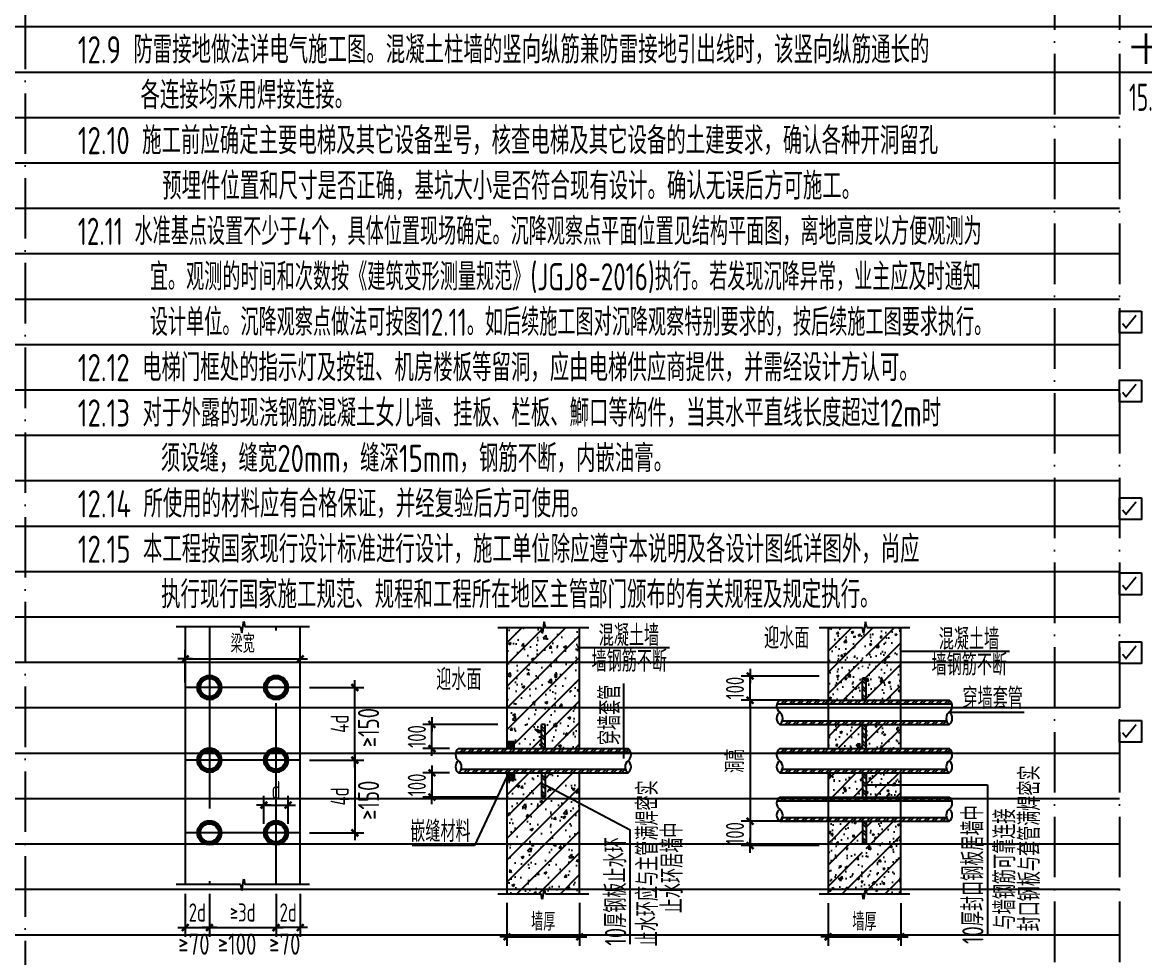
# Model space of a CAD drawing. Extents: x -668857 to 185752, y -270966 to 286822.
# Drawn here: x -494502 to -475971, y 180904 to 196352 of the extents above; entities that cross this region are included whole.
import ezdxf

# ---------------------------------------------------------------- set-up
doc = ezdxf.new("R2010")
doc.units = 0
doc.header["$LTSCALE"] = 1000
for name, pattern in [('D1', [14, 10, -2, 0, -2]), ('D3轴线点划线', [18.5, 12, -3, 0.5, -3]), ('H3普通虚线', [4.2, 3, -1.2])]:
    doc.linetypes.add(name, pattern=pattern)
doc.layers.get('0').update_dxf_attribs({"linetype": 'CONTINUOUS'})
doc.layers.get('DEFPOINTS').update_dxf_attribs({"linetype": 'CONTINUOUS'})
for name, color, linetype in [('CAPTION', 2, 'CONTINUOUS'), ('S-DETL-AXIS', 8, 'D3轴线点划线'), ('S-DETL-DIM', 151, 'CONTINUOUS'), ('S-DETL-HATCH', 253, 'CONTINUOUS'), ('S-DETL-LINE1', 2, 'CONTINUOUS'), ('S-DETL-TEXT', 7, 'CONTINUOUS'), ('SM', 7, 'CONTINUOUS'), ('STEEL', 7, 'CONTINUOUS')]:
    doc.layers.add(name, color=color, linetype=linetype)
doc.layers.add('S-1-TEXT', color=7, linetype='CONTINUOUS', lineweight=18)
doc.styles.add('TS', font='tssdeng.shx', dxfattribs={"width": 0.7, "bigfont": 'tssdchn.shx'})
doc.styles.add('TSSD_REIN', font='tssdeng.shx', dxfattribs={"width": 0.7, "height": 300, "bigfont": 'tssdchn.shx'})
doc.styles.add('黑体', font='simhei.ttf')
doc.dimstyles.new('DIM25', dxfattribs={"dimtxt": 300, "dimasz": 0.8, "dimexe": 150, "dimexo": 150, "dimgap": 100, "dimtad": 1, "dimdec": 0, "dimlfac": 0.25, "dimrnd": 1, "dimzin": 0, "dimdsep": 46, "dimtxsty": 'TS', "dimblk": '_DIMX', "dimcen": 0, "dimclrd": 256, "dimclre": 256, "dimclrt": 43, "dimadec": 1, "dimazin": 0, "dimtfac": 1, "dimtdec": 0, "dimtix": 1, "dimtmove": 2, "dimatfit": 3, "dimldrblk": 'ARCHTICK', "dimfxl": 1, "dimtolj": 1, "dimtzin": 1, "dimarcsym": 0})
pattern_1 = [(45, (-2095122.18, 169860.23), (-67.351921, 67.351921), []), (45, (-2095077.28, 169860.23), (-67.351921, 67.351921), [])]
pattern_2 = [(50, (-715682.9, 555348.34), (358.6301, -31.37607), [37.5, -412.5]), (355, (-715682.9, 555348.34), (-69.37567, 376.09607), [30, -330]), (100.4514, (-715653.02, 555345.73), (289.2547, 344.71977), [31.8701, -350.57106]), (46.1842, (-715682.9, 555448.34), (533.62052, -82.7595), [56.25, -618.75]), (96.6356, (-715638.44, 555441.45), (467.33135, 487.05894), [47.80514, -525.8565]), (351.1842, (-715682.9, 555448.34), (467.331, 487.0593), [45, -495]), (21, (-715632.9, 555423.34), (298.45353, -201.30945), [37.5, -412.5]), (326, (-715632.9, 555423.34), (121.65767, 362.57502), [30, -330]), (71.4514, (-715608.03, 555406.57), (420.11131, 161.26525), [31.8701, -350.57106]), (37.5, (-715682.9, 555348.34), (6.079928, 166.446927), [0, -326, 0, -335, 0, -331.25]), (7.5, (-715682.9, 555348.34), (131.53477, 197.205856), [0, -191, 0, -318.5, 0, -126.25]), (327.5, (-715794.4, 555348.34), (266.91122, -11.277436), [0, -125, 0, -390, 0, -517.5]), (317.5, (-715844.4, 555348.34), (291.59308, 50.05249), [0, -162.5, 0, -259, 0, -367.5]), (45, (-715682.9, 555348.34), (-176.7767, 176.7767), [])]
pattern_3 = [(45, (-2089818.52, 169859.67), (-67.351921, 67.351921), []), (45, (-2089773.62, 169859.67), (-67.351921, 67.351921), [])]
pattern_4 = [(45, (-2089818.52, 170659.67), (-67.351921, 67.351921), []), (45, (-2089773.62, 170659.67), (-67.351921, 67.351921), [])]
pattern_5 = [(45, (-2089818.52, 169059.67), (-67.351921, 67.351921), []), (45, (-2089773.62, 169059.67), (-67.351921, 67.351921), [])]

# ---------------------------------------------------------------- blocks, each defined once
blk = doc.blocks.new('_DIMX')
blk.add_line((-150, 0), (150, 0))
at = {"const_width": 50}
blk.add_lwpolyline([(-70, -70), (70, 70)], dxfattribs=at)
blk = doc.blocks.new('*D3822')
at = {"layer": 'DEFPOINTS', "color": 0, "transparency": 16777216}
for p in [(-489914, 184165), (-489914, 182965), (-489013, 182965)]:
    blk.add_point(p, dxfattribs=at)
at = {"layer": 'S-DETL-DIM', "lineweight": -2, "transparency": 16777216}
for p, q in [((-489764, 184165), (-488863, 184165)), ((-489013, 184164), (-489013, 182966)), ((-489764, 182965), (-488863, 182965))]:
    blk.add_line(p, q, dxfattribs=at)
at = {"layer": 'S-DETL-DIM', "lineweight": -2, "transparency": 16777216, "xscale": 0.8, "yscale": 0.8, "zscale": 0.8}
for p, rotation in [((-489013, 184165), 90), ((-489013, 182965), 270)]:
    blk.add_blockref('_DIMX', p, dxfattribs=dict(at, rotation=rotation))
at = {"layer": 'S-DETL-DIM', "color": 43, "transparency": 16777216, "insert": (-489263, 183565), "char_height": 300, "attachment_point": 5, "rotation": 90, "style": 'TS'}
blk.add_mtext('\\A1;4d', dxfattribs=at)
blk = doc.blocks.new('_ArchTick')
at = {"color": 0, "linetype": 'ByBlock', "const_width": 0.15}
blk.add_lwpolyline([(-0.5, -0.5), (0.5, 0.5)], dxfattribs=at)
blk = doc.blocks.new('*D3823')
at = {"layer": 'DEFPOINTS', "color": 0, "transparency": 16777216}
for p in [(-489914, 185365), (-489013, 185365), (-489914, 184165)]:
    blk.add_point(p, dxfattribs=at)
at = {"layer": 'S-DETL-DIM', "lineweight": -2, "transparency": 16777216}
for p, q in [((-489764, 185365), (-488863, 185365)), ((-489013, 184166), (-489013, 185364)), ((-489764, 184165), (-488863, 184165))]:
    blk.add_line(p, q, dxfattribs=at)
at = {"layer": 'S-DETL-DIM', "lineweight": -2, "transparency": 16777216, "xscale": 0.8, "yscale": 0.8, "zscale": 0.8}
for p, rotation in [((-489013, 185365), 90), ((-489013, 184165), 270)]:
    blk.add_blockref('_DIMX', p, dxfattribs=dict(at, rotation=rotation))
at = {"layer": 'S-DETL-DIM', "color": 43, "transparency": 16777216, "insert": (-489263, 184765), "char_height": 300, "attachment_point": 5, "rotation": 90, "style": 'TS'}
blk.add_mtext('\\A1;4d', dxfattribs=at)
blk = doc.blocks.new('*D3824')
at = {"layer": 'DEFPOINTS', "color": 0, "transparency": 16777216}
for p in [(-491814, 182109), (-491414, 182109), (-491414, 181399)]:
    blk.add_point(p, dxfattribs=at)
at = {"layer": 'S-DETL-DIM', "lineweight": -2, "transparency": 16777216}
for p, q in [((-491814, 181959), (-491814, 181249)), ((-491414, 181959), (-491414, 181249)), ((-491814, 181399), (-491815, 181399)), ((-491814, 181399), (-491414, 181399)), ((-491413, 181399), (-491412, 181399))]:
    blk.add_line(p, q, dxfattribs=at)
at = {"layer": 'S-DETL-DIM', "lineweight": -2, "transparency": 16777216, "xscale": 0.8, "yscale": 0.8, "zscale": 0.8}
blk.add_blockref('_DIMX', (-491814, 181399), dxfattribs=at)
at = {"layer": 'S-DETL-DIM', "lineweight": -2, "transparency": 16777216, "xscale": 0.8, "yscale": 0.8, "zscale": 0.8, "rotation": 180}
blk.add_blockref('_DIMX', (-491414, 181399), dxfattribs=at)
at = {"layer": 'S-DETL-DIM', "color": 43, "transparency": 16777216, "insert": (-491614, 181649), "char_height": 300, "attachment_point": 5, "style": 'TS'}
blk.add_mtext('\\A1;2d', dxfattribs=at)
blk = doc.blocks.new('*D3825')
at = {"layer": 'DEFPOINTS', "color": 0, "transparency": 16777216}
for p in [(-491414, 182109), (-490314, 182109), (-490314, 181399)]:
    blk.add_point(p, dxfattribs=at)
at = {"layer": 'S-DETL-DIM', "lineweight": -2, "transparency": 16777216}
for p, q in [((-491414, 181959), (-491414, 181249)), ((-490314, 181959), (-490314, 181249)), ((-491413, 181399), (-490314, 181399))]:
    blk.add_line(p, q, dxfattribs=at)
at = {"layer": 'S-DETL-DIM', "lineweight": -2, "transparency": 16777216, "xscale": 0.8, "yscale": 0.8, "zscale": 0.8, "rotation": 180}
blk.add_blockref('_DIMX', (-491414, 181399), dxfattribs=at)
at = {"layer": 'S-DETL-DIM', "lineweight": -2, "transparency": 16777216, "xscale": 0.8, "yscale": 0.8, "zscale": 0.8}
blk.add_blockref('_DIMX', (-490314, 181399), dxfattribs=at)
at = {"layer": 'S-DETL-DIM', "color": 43, "transparency": 16777216, "insert": (-490864, 181649), "char_height": 300, "attachment_point": 5, "style": 'TS'}
blk.add_mtext('\\A1;≥3d', dxfattribs=at)
blk = doc.blocks.new('*D3826')
at = {"layer": 'DEFPOINTS', "color": 0, "transparency": 16777216}
for p in [(-490314, 182109), (-489914, 182109), (-490314, 181399)]:
    blk.add_point(p, dxfattribs=at)
at = {"layer": 'S-DETL-DIM', "lineweight": -2, "transparency": 16777216}
for p, q in [((-490314, 181959), (-490314, 181249)), ((-489914, 181959), (-489914, 181249)), ((-490314, 181399), (-490315, 181399)), ((-489914, 181399), (-490314, 181399)), ((-489913, 181399), (-489912, 181399))]:
    blk.add_line(p, q, dxfattribs=at)
at = {"layer": 'S-DETL-DIM', "lineweight": -2, "transparency": 16777216, "xscale": 0.8, "yscale": 0.8, "zscale": 0.8}
blk.add_blockref('_DIMX', (-490314, 181399), dxfattribs=at)
at = {"layer": 'S-DETL-DIM', "lineweight": -2, "transparency": 16777216, "xscale": 0.8, "yscale": 0.8, "zscale": 0.8, "rotation": 180}
blk.add_blockref('_DIMX', (-489914, 181399), dxfattribs=at)
at = {"layer": 'S-DETL-DIM', "color": 43, "transparency": 16777216, "insert": (-490114, 181649), "char_height": 300, "attachment_point": 5, "style": 'TS'}
blk.add_mtext('\\A1;2d', dxfattribs=at)
blk = doc.blocks.new('*D3827')
at = {"layer": 'DEFPOINTS', "color": 0, "transparency": 16777216}
for p in [(-489914, 185837), (-491814, 185296), (-489914, 185296)]:
    blk.add_point(p, dxfattribs=at)
at = {"layer": 'S-DETL-DIM', "lineweight": -2, "transparency": 16777216}
for p, q in [((-491814, 185446), (-491814, 185987)), ((-489914, 185446), (-489914, 185987)), ((-491813, 185837), (-489914, 185837))]:
    blk.add_line(p, q, dxfattribs=at)
at = {"layer": 'S-DETL-DIM', "lineweight": -2, "transparency": 16777216, "xscale": 0.8, "yscale": 0.8, "zscale": 0.8, "rotation": 180}
blk.add_blockref('_DIMX', (-491814, 185837), dxfattribs=at)
at = {"layer": 'S-DETL-DIM', "lineweight": -2, "transparency": 16777216, "xscale": 0.8, "yscale": 0.8, "zscale": 0.8}
blk.add_blockref('_DIMX', (-489914, 185837), dxfattribs=at)
at = {"layer": 'S-DETL-DIM', "color": 43, "transparency": 16777216, "insert": (-490864, 186087), "char_height": 300, "attachment_point": 5, "style": 'TS'}
blk.add_mtext('\\A1;梁宽', dxfattribs=at)
blk = doc.blocks.new('*D3828')
at = {"layer": 'DEFPOINTS', "color": 0, "transparency": 16777216}
for p in [(-490114, 183423), (-490514, 182965), (-490114, 182965)]:
    blk.add_point(p, dxfattribs=at)
at = {"layer": 'S-DETL-DIM', "lineweight": -2, "transparency": 16777216}
for p, q in [((-490514, 183115), (-490514, 183573)), ((-490114, 183115), (-490114, 183573)), ((-490513, 183423), (-490114, 183423))]:
    blk.add_line(p, q, dxfattribs=at)
at = {"layer": 'S-DETL-DIM', "lineweight": -2, "transparency": 16777216, "xscale": 0.8, "yscale": 0.8, "zscale": 0.8, "rotation": 180}
blk.add_blockref('_DIMX', (-490514, 183423), dxfattribs=at)
at = {"layer": 'S-DETL-DIM', "lineweight": -2, "transparency": 16777216, "xscale": 0.8, "yscale": 0.8, "zscale": 0.8}
blk.add_blockref('_DIMX', (-490114, 183423), dxfattribs=at)
at = {"layer": 'S-DETL-DIM', "color": 43, "transparency": 16777216, "insert": (-490314, 183673), "char_height": 300, "attachment_point": 5, "style": 'TS'}
blk.add_mtext('\\A1;d', dxfattribs=at)
blk = doc.blocks.new('*D3829')
at = {"layer": 'DEFPOINTS', "color": 0, "transparency": 16777216}
for p in [(-486501, 181956), (-485301, 181956), (-485301, 181247)]:
    blk.add_point(p, dxfattribs=at)
at = {"layer": 'S-DETL-DIM', "lineweight": -2, "transparency": 16777216}
for p, q in [((-486501, 181806), (-486501, 181097)), ((-485301, 181806), (-485301, 181097)), ((-486500, 181247), (-485301, 181247))]:
    blk.add_line(p, q, dxfattribs=at)
at = {"layer": 'S-DETL-DIM', "lineweight": -2, "transparency": 16777216, "xscale": 0.8, "yscale": 0.8, "zscale": 0.8, "rotation": 180}
blk.add_blockref('_DIMX', (-486501, 181247), dxfattribs=at)
at = {"layer": 'S-DETL-DIM', "lineweight": -2, "transparency": 16777216, "xscale": 0.8, "yscale": 0.8, "zscale": 0.8}
blk.add_blockref('_DIMX', (-485301, 181247), dxfattribs=at)
at = {"layer": 'S-DETL-DIM', "color": 43, "transparency": 16777216, "insert": (-485901, 181497), "char_height": 300, "attachment_point": 5, "style": 'TS'}
blk.add_mtext('\\A1;墙厚', dxfattribs=at)
blk = doc.blocks.new('*D3830')
at = {"layer": 'DEFPOINTS', "color": 0, "transparency": 16777216}
for p in [(-487301, 183956), (-487739, 183556), (-486501, 183556)]:
    blk.add_point(p, dxfattribs=at)
at = {"layer": 'S-DETL-DIM', "lineweight": -2, "transparency": 16777216}
for p, q in [((-487451, 183956), (-487889, 183956)), ((-487739, 183957), (-487739, 183958)), ((-487739, 183956), (-487739, 183556)), ((-486651, 183556), (-487889, 183556)), ((-487739, 183555), (-487739, 183554))]:
    blk.add_line(p, q, dxfattribs=at)
at = {"layer": 'S-DETL-DIM', "lineweight": -2, "transparency": 16777216, "xscale": 0.8, "yscale": 0.8, "zscale": 0.8}
for p, rotation in [((-487739, 183956), 270), ((-487739, 183556), 90)]:
    blk.add_blockref('_DIMX', p, dxfattribs=dict(at, rotation=rotation))
at = {"layer": 'S-DETL-DIM', "color": 43, "transparency": 16777216, "insert": (-487989, 183756), "char_height": 300, "attachment_point": 5, "rotation": 90, "style": 'TS'}
blk.add_mtext('\\A1;100', dxfattribs=at)
blk = doc.blocks.new('*D3831')
at = {"layer": 'DEFPOINTS', "color": 0, "transparency": 16777216}
for p in [(-487739, 184756), (-486501, 184756), (-487301, 184356)]:
    blk.add_point(p, dxfattribs=at)
at = {"layer": 'S-DETL-DIM', "lineweight": -2, "transparency": 16777216}
for p, q in [((-486651, 184756), (-487889, 184756)), ((-487739, 184757), (-487739, 184758)), ((-487739, 184356), (-487739, 184756)), ((-487451, 184356), (-487889, 184356)), ((-487739, 184355), (-487739, 184354))]:
    blk.add_line(p, q, dxfattribs=at)
at = {"layer": 'S-DETL-DIM', "lineweight": -2, "transparency": 16777216, "xscale": 0.8, "yscale": 0.8, "zscale": 0.8}
for p, rotation in [((-487739, 184756), 270), ((-487739, 184356), 90)]:
    blk.add_blockref('_DIMX', p, dxfattribs=dict(at, rotation=rotation))
at = {"layer": 'S-DETL-DIM', "color": 43, "transparency": 16777216, "insert": (-487989, 184556), "char_height": 300, "attachment_point": 5, "rotation": 90, "style": 'TS'}
blk.add_mtext('\\A1;100', dxfattribs=at)
blk = doc.blocks.new('*D3832')
at = {"layer": 'DEFPOINTS', "color": 0, "transparency": 16777216}
for p in [(-481197, 181955), (-479997, 181955), (-479997, 181246)]:
    blk.add_point(p, dxfattribs=at)
at = {"layer": 'S-DETL-DIM', "lineweight": -2, "transparency": 16777216}
for p, q in [((-481197, 181805), (-481197, 181096)), ((-479997, 181805), (-479997, 181096)), ((-481196, 181246), (-479998, 181246))]:
    blk.add_line(p, q, dxfattribs=at)
at = {"layer": 'S-DETL-DIM', "lineweight": -2, "transparency": 16777216, "xscale": 0.8, "yscale": 0.8, "zscale": 0.8, "rotation": 180}
blk.add_blockref('_DIMX', (-481197, 181246), dxfattribs=at)
at = {"layer": 'S-DETL-DIM', "lineweight": -2, "transparency": 16777216, "xscale": 0.8, "yscale": 0.8, "zscale": 0.8}
blk.add_blockref('_DIMX', (-479997, 181246), dxfattribs=at)
at = {"layer": 'S-DETL-DIM', "color": 43, "transparency": 16777216, "insert": (-480597, 181496), "char_height": 300, "attachment_point": 5, "style": 'TS'}
blk.add_mtext('\\A1;墙厚', dxfattribs=at)
blk = doc.blocks.new('*D3833')
at = {"layer": 'DEFPOINTS', "color": 0, "transparency": 16777216}
for p in [(-481197, 185155), (-482485, 183155), (-481197, 183155)]:
    blk.add_point(p, dxfattribs=at)
at = {"layer": 'S-DETL-DIM', "lineweight": -2, "transparency": 16777216}
for p, q in [((-481347, 185155), (-482635, 185155)), ((-482485, 185155), (-482485, 183156)), ((-481347, 183155), (-482635, 183155))]:
    blk.add_line(p, q, dxfattribs=at)
at = {"layer": 'S-DETL-DIM', "lineweight": -2, "transparency": 16777216, "xscale": 0.8, "yscale": 0.8, "zscale": 0.8}
for p, rotation in [((-482485, 185155), 90), ((-482485, 183155), 270)]:
    blk.add_blockref('_DIMX', p, dxfattribs=dict(at, rotation=rotation))
at = {"layer": 'S-DETL-DIM', "color": 43, "transparency": 16777216, "insert": (-482735, 184155), "char_height": 300, "attachment_point": 5, "rotation": 90, "style": 'TS'}
blk.add_mtext('\\A1;洞高', dxfattribs=at)
blk = doc.blocks.new('*D3834')
at = {"layer": 'DEFPOINTS', "color": 0, "transparency": 16777216}
for p in [(-481197, 183155), (-482485, 182755), (-481197, 182755)]:
    blk.add_point(p, dxfattribs=at)
at = {"layer": 'S-DETL-DIM', "lineweight": -2, "transparency": 16777216}
for p, q in [((-481347, 183155), (-482635, 183155)), ((-482485, 183156), (-482485, 183157)), ((-482485, 183155), (-482485, 182755)), ((-481347, 182755), (-482635, 182755)), ((-482485, 182754), (-482485, 182753))]:
    blk.add_line(p, q, dxfattribs=at)
at = {"layer": 'S-DETL-DIM', "lineweight": -2, "transparency": 16777216, "xscale": 0.8, "yscale": 0.8, "zscale": 0.8}
for p, rotation in [((-482485, 183155), 270), ((-482485, 182755), 90)]:
    blk.add_blockref('_DIMX', p, dxfattribs=dict(at, rotation=rotation))
at = {"layer": 'S-DETL-DIM', "color": 43, "transparency": 16777216, "insert": (-482735, 182955), "char_height": 300, "attachment_point": 5, "rotation": 90, "style": 'TS'}
blk.add_mtext('\\A1;100', dxfattribs=at)
blk = doc.blocks.new('*D3835')
at = {"layer": 'DEFPOINTS', "color": 0, "transparency": 16777216}
for p in [(-482485, 185555), (-481197, 185555), (-481197, 185155)]:
    blk.add_point(p, dxfattribs=at)
at = {"layer": 'S-DETL-DIM', "lineweight": -2, "transparency": 16777216}
for p, q in [((-481347, 185555), (-482635, 185555)), ((-482485, 185556), (-482485, 185557)), ((-482485, 185155), (-482485, 185555)), ((-481347, 185155), (-482635, 185155)), ((-482485, 185155), (-482485, 185154))]:
    blk.add_line(p, q, dxfattribs=at)
at = {"layer": 'S-DETL-DIM', "lineweight": -2, "transparency": 16777216, "xscale": 0.8, "yscale": 0.8, "zscale": 0.8}
for p, rotation in [((-482485, 185555), 270), ((-482485, 185155), 90)]:
    blk.add_blockref('_DIMX', p, dxfattribs=dict(at, rotation=rotation))
at = {"layer": 'S-DETL-DIM', "color": 43, "transparency": 16777216, "insert": (-482735, 185355), "char_height": 300, "attachment_point": 5, "rotation": 90, "style": 'TS'}
blk.add_mtext('\\A1;100', dxfattribs=at)

msp = doc.modelspace()

# ---------------------------------------------------------------- hatches: boundary and pattern name
at = {"layer": 'S-DETL-HATCH'}
h = msp.add_hatch(dxfattribs=at)
h.set_pattern_fill('ANSI31', color=256, scale=80, style=0)
h.set_pattern_definition([(45, (-2095122.18, 169860.23), (-179.605122, 179.605122), [])])
h.paths.add_polyline_path([(-486500.61, 184475.91), (-486380.61, 184475.91), (-486380.61, 184355.91), (-485930.61, 184355.91), (-485930.61, 184755.91), (-485870.61, 184755.91), (-485870.61, 184355.91), (-485300.61, 184355.91), (-485300.61, 186355.91), (-485863.2, 186355.91), (-485883.69, 186450.22), (-485917.53, 186261.59), (-485935.2, 186355.91), (-486500.61, 186355.91)])
h.paths.add_polyline_path([(-485300.61, 183364.28), (-485300.61, 183955.91), (-485870.61, 183955.91), (-485870.61, 183755.91)], flags=16)
h.paths.add_polyline_path([(-485930.61, 183555.91), (-485930.61, 183955.91), (-486380.61, 183955.91), (-486380.61, 183835.91), (-486500.61, 183835.91), (-486500.61, 181955.91), (-485935.2, 181955.91), (-485917.53, 181861.59), (-485883.69, 182050.22), (-485863.2, 181955.91), (-485300.61, 181955.91), (-485300.61, 183364.28), (-485870.61, 183755.91), (-485870.61, 183555.91)])
h = msp.add_hatch(dxfattribs=at)
h.set_pattern_fill('AR-CONC', color=256, scale=2.5, style=0)
h.set_pattern_definition([(50, (-2095122.18, 169860.23), (455.46167, -39.84771), [47.625, -523.875]), (355, (-2095122.2, 169860.23), (-88.10706, 477.64161), [38.1, -419.1]), (100.451, (-2095084.23, 169856.9), (367.35625, 437.79172), [40.475, -445.225]), (46.1842, (-2095122.2, 169987.23), (677.6976, -105.10582), [71.4375, -785.8125]), (96.6356, (-2095065.7, 169978.5), (593.51059, 618.5639), [60.7125, -667.8375]), (351.184, (-2095122.2, 169987.2), (593.5115, 618.5628), [57.15, -628.65]), (21, (-2095058.68, 169955.5), (379.0372, -255.6638), [47.625, -523.875]), (326, (-2095058.7, 169955.5), (154.50507, 460.46992), [38.1, -419.1]), (71.4514, (-2095027.1, 169934.2), (533.54123, 204.80714), [40.475, -445.225]), (37.5, (-2095122.18, 169860.23), (7.721508, 211.387597), [0, -414.02, 0, -425.45, 0, -420.6875]), (7.5, (-2095122.18, 169860.23), (167.049156, 250.451437), [0, -242.57, 0, -404.495, 0, -160.3375]), (327.5, (-2095263.79, 169860.23), (338.976488, -14.32186), [0, -158.75, 0, -495.3, 0, -657.225]), (317.5, (-2095327.3, 169860.23), (370.322953, 63.56623), [0, -206.375, 0, -328.93, 0, -466.725])])
h.paths.add_polyline_path([(-485300.61, 186355.91), (-485863.2, 186355.91), (-485883.69, 186450.22), (-485917.53, 186261.59), (-485935.2, 186355.91), (-486500.61, 186355.91), (-486500.61, 184475.91), (-486380.61, 184475.91), (-486380.61, 184355.91), (-485930.61, 184355.91), (-485930.61, 184755.91), (-485870.61, 184755.91), (-485870.61, 184355.91), (-485300.61, 184355.91)])
h.paths.add_polyline_path([(-485870.61, 183955.91), (-485870.61, 183755.91), (-485300.61, 183364.28), (-485300.61, 183955.91)], flags=17)
h.paths.add_polyline_path([(-485930.61, 183555.91), (-485930.61, 183955.91), (-486380.61, 183955.91), (-486380.61, 183835.91), (-486500.61, 183835.91), (-486500.61, 181955.91), (-485935.2, 181955.91), (-485917.53, 181861.59), (-485883.69, 182050.22), (-485863.2, 181955.91), (-485300.61, 181955.91), (-485300.61, 183364.28), (-485870.61, 183755.91), (-485870.61, 183555.91)])
h = msp.add_hatch(dxfattribs=at)
h.set_pattern_fill('ARMORED', color=256, scale=50, style=0)
h.set_pattern_definition(pattern_2)
h.paths.add_polyline_path([(-479996.95, 186355.34), (-480559.55, 186355.34), (-480580.04, 186449.66), (-480613.87, 186261.03), (-480631.54, 186355.34), (-481196.95, 186355.34), (-481196.95, 185155.34), (-480626.95, 185155.34), (-480626.95, 185955.34), (-480566.95, 185955.34), (-480566.95, 185155.34), (-479996.95, 185155.34)])
h = msp.add_hatch(dxfattribs=at)
h.set_pattern_fill('ARMORED', color=256, scale=50, style=0)
h.set_pattern_definition(pattern_2)
h.paths.add_polyline_path([(-480626.95, 184755.34), (-481196.95, 184755.34), (-481196.95, 184355.34), (-480626.95, 184355.34)])
h = msp.add_hatch(dxfattribs=at)
h.set_pattern_fill('ARMORED', color=256, scale=50, style=0)
h.set_pattern_definition(pattern_2)
h.paths.add_polyline_path([(-479996.95, 184755.34), (-480566.95, 184755.34), (-480566.95, 184355.34), (-479996.95, 184355.34)])
h = msp.add_hatch(dxfattribs=at)
h.set_pattern_fill('ARMORED', color=256, scale=50, style=0)
h.set_pattern_definition(pattern_2)
h.paths.add_polyline_path([(-480626.95, 183955.34), (-481196.95, 183955.34), (-481196.95, 183555.34), (-480626.95, 183555.34)])
h = msp.add_hatch(dxfattribs=at)
h.set_pattern_fill('ARMORED', color=256, scale=50, style=0)
h.set_pattern_definition(pattern_2)
h.paths.add_polyline_path([(-479996.95, 183955.34), (-480566.95, 183955.34), (-480566.95, 183755.34), (-479996.95, 183755.34)])
h = msp.add_hatch(dxfattribs=at)
h.set_pattern_fill('ARMORED', color=256, scale=50, style=0)
h.set_pattern_definition(pattern_2)
h.paths.add_polyline_path([(-479996.95, 183755.34), (-480566.95, 183755.34), (-480566.95, 183555.34), (-479996.95, 183555.34)])
h = msp.add_hatch(dxfattribs=at)
h.set_pattern_fill('ARMORED', color=256, scale=50, style=0)
h.set_pattern_definition(pattern_2)
h.paths.add_polyline_path([(-480626.95, 183155.34), (-481196.95, 183155.34), (-481196.95, 181955.34), (-480631.54, 181955.34), (-480613.87, 181861.03), (-480580.04, 182049.66), (-480559.55, 181955.34), (-479996.95, 181955.34), (-479996.95, 183155.34), (-480566.95, 183155.34), (-480566.95, 182355.34), (-480626.95, 182355.34)])
at = {"layer": 'S-DETL-LINE1'}
h = msp.add_hatch(dxfattribs=at)
h.set_pattern_fill('DOTS', color=256, scale=10, style=0)
h.set_pattern_definition([(0, (-2095608.887, 168426.608), (7.9375, 15.875), [0, -15.875])])
h.paths.add_polyline_path([(-491613.58, 185365.14, 1), (-491213.58, 185365.14, 1)])
h.paths.add_polyline_path([(-491263.58, 185365.14, 1), (-491563.58, 185365.14, 1)], flags=16)
h = msp.add_hatch(dxfattribs=at)
h.set_pattern_fill('DOTS', color=256, scale=10, style=0)
h.set_pattern_definition([(0, (-2094508.887, 168426.608), (7.9375, 15.875), [0, -15.875])])
h.paths.add_polyline_path([(-490113.58, 185365.14, 1), (-490513.58, 185365.14, 1)])
h.paths.add_polyline_path([(-490163.58, 185365.14, 1), (-490463.58, 185365.14, 1)], flags=16)
h = msp.add_hatch(dxfattribs=at)
h.set_pattern_fill('ANSI32', color=256, scale=10, style=0)
h.set_pattern_definition([(135, (1128624.62, 170624.28), (67.351921, 67.351921), []), (135, (1128579.71, 170624.28), (67.351921, 67.351921), [])])
h.paths.add_polyline_path([(-480626.95, 185519.95), (-480566.95, 185519.95), (-480566.95, 185119.95), (-480626.95, 185119.95)])
h = msp.add_hatch(dxfattribs=at)
h.set_pattern_fill('ANSI32', color=256, scale=10, style=0)
h.set_pattern_definition(pattern_4)
h.paths.add_polyline_path([(-481996.95, 185155.34, 0.15153562), (-482040.38, 185095.34), (-479153.53, 185095.34, 0.15153562), (-479196.95, 185155.34)])
h = msp.add_hatch(dxfattribs=at)
h.set_pattern_fill('ANSI32', color=256, scale=10, style=0)
h.set_pattern_definition([(315, (-2095122.18, 199251.58), (-67.351921, -67.351921), []), (315, (-2095077.28, 199251.58), (-67.351921, -67.351921), [])])
h.paths.add_polyline_path([(-485870.61, 184355.91), (-485930.61, 184355.91), (-485930.61, 184755.91), (-485870.61, 184755.91)])
h = msp.add_hatch(dxfattribs=at)
h.set_pattern_fill('ANSI32', color=256, scale=10, style=0)
h.set_pattern_definition(pattern_4)
h.paths.add_polyline_path([(-479196.95, 184755.34, -0.15153562), (-479240.38, 184815.34), (-481953.53, 184815.34, -0.15153562), (-481996.95, 184755.34)])
h = msp.add_hatch(dxfattribs=at)
h.set_pattern_fill('ANSI32', color=256, scale=10, style=0)
h.set_pattern_definition([(135, (1128624.62, 169859.67), (67.351921, 67.351921), []), (135, (1128579.71, 169859.67), (67.351921, 67.351921), [])])
h.paths.add_polyline_path([(-480626.95, 184755.34), (-480566.95, 184755.34), (-480566.95, 184355.34), (-480626.95, 184355.34)])
for points in [[(-486380.61, 184475.91), (-486500.61, 184475.91), (-486500.61, 184355.91), (-486380.61, 184355.91)], [(-486380.61, 183955.91), (-486500.61, 183955.91), (-486500.61, 183835.91), (-486380.61, 183835.91)]]:
    msp.add_hatch(color=256, dxfattribs=at).paths.add_polyline_path(points)
h = msp.add_hatch(dxfattribs=at)
h.set_pattern_fill('DOTS', color=256, scale=10, style=0)
h.set_pattern_definition([(0, (-2095608.887, 167226.608), (7.9375, 15.875), [0, -15.875])])
h.paths.add_polyline_path([(-491213.58, 184165.14, 1), (-491613.58, 184165.14, 1)])
h.paths.add_polyline_path([(-491263.58, 184165.14, 1), (-491563.58, 184165.14, 1)], flags=16)
h = msp.add_hatch(dxfattribs=at)
h.set_pattern_fill('DOTS', color=256, scale=10, style=0)
h.set_pattern_definition([(0, (-2094508.887, 167226.608), (7.9375, 15.875), [0, -15.875])])
h.paths.add_polyline_path([(-490113.58, 184165.14, 1), (-490513.58, 184165.14, 1)])
h.paths.add_polyline_path([(-490163.58, 184165.14, 1), (-490463.58, 184165.14, 1)], flags=16)
h = msp.add_hatch(dxfattribs=at)
h.set_pattern_fill('ANSI32', color=256, scale=10, style=0)
h.set_pattern_definition(pattern_1)
h.paths.add_polyline_path([(-487300.61, 184355.91, 0.15153562), (-487344.04, 184295.91), (-484457.18, 184295.91, 0.15153562), (-484500.61, 184355.91)])
h = msp.add_hatch(dxfattribs=at)
h.set_pattern_fill('ANSI32', color=256, scale=10, style=0)
h.set_pattern_definition(pattern_3)
h.paths.add_polyline_path([(-481996.95, 184355.34, 0.15153562), (-482040.38, 184295.34), (-479153.53, 184295.34, 0.15153562), (-479196.95, 184355.34)])
h = msp.add_hatch(dxfattribs=at)
h.set_pattern_fill('ANSI32', color=256, scale=10, style=0)
h.set_pattern_definition(pattern_1)
h.paths.add_polyline_path([(-484500.61, 183955.91, -0.15153562), (-484544.04, 184015.91), (-487257.18, 184015.91, -0.15153562), (-487300.61, 183955.91)])
h = msp.add_hatch(dxfattribs=at)
h.set_pattern_fill('ANSI32', color=256, scale=10, style=0)
h.set_pattern_definition(pattern_3)
h.paths.add_polyline_path([(-479196.95, 183955.34, -0.15153562), (-479240.38, 184015.34), (-481953.53, 184015.34, -0.15153562), (-481996.95, 183955.34)])
h = msp.add_hatch(dxfattribs=at)
h.set_pattern_fill('ANSI32', color=256, scale=10, style=0)
h.set_pattern_definition([(315, (-2095122.18, 198451.58), (-67.351921, -67.351921), []), (315, (-2095077.28, 198451.58), (-67.351921, -67.351921), [])])
h.paths.add_polyline_path([(-485870.61, 183555.91), (-485930.61, 183555.91), (-485930.61, 183955.91), (-485870.61, 183955.91)])
h = msp.add_hatch(dxfattribs=at)
h.set_pattern_fill('ANSI32', color=256, scale=10, style=0)
h.set_pattern_definition([(135, (1128624.62, 169059.67), (67.351921, 67.351921), []), (135, (1128579.71, 169059.67), (67.351921, 67.351921), [])])
h.paths.add_polyline_path([(-480626.95, 183955.34), (-480566.95, 183955.34), (-480566.95, 183555.34), (-480626.95, 183555.34)])
h = msp.add_hatch(dxfattribs=at)
h.set_pattern_fill('ANSI32', color=256, scale=10, style=0)
h.set_pattern_definition(pattern_5)
h.paths.add_polyline_path([(-481996.95, 183555.34, 0.15153562), (-482040.38, 183495.34), (-479153.53, 183495.34, 0.15153562), (-479196.95, 183555.34)])
h = msp.add_hatch(dxfattribs=at)
h.set_pattern_fill('DOTS', color=256, scale=10, style=0)
h.set_pattern_definition([(0, (-2095608.887, 166026.608), (7.9375, 15.875), [0, -15.875])])
h.paths.add_polyline_path([(-491213.58, 182965.14, 1), (-491613.58, 182965.14, 1)])
h.paths.add_polyline_path([(-491263.58, 182965.14, 1), (-491563.58, 182965.14, 1)], flags=16)
h = msp.add_hatch(dxfattribs=at)
h.set_pattern_fill('DOTS', color=256, scale=10, style=0)
h.set_pattern_definition([(0, (-2094508.887, 166026.608), (7.9375, 15.875), [0, -15.875])])
h.paths.add_polyline_path([(-490113.58, 182965.14, 1), (-490513.58, 182965.14, 1)])
h.paths.add_polyline_path([(-490163.58, 182965.14, 1), (-490463.58, 182965.14, 1)], flags=16)
h = msp.add_hatch(dxfattribs=at)
h.set_pattern_fill('ANSI32', color=256, scale=10, style=0)
h.set_pattern_definition(pattern_5)
h.paths.add_polyline_path([(-479196.95, 183155.34, -0.15153562), (-479240.38, 183215.34), (-481953.53, 183215.34, -0.15153562), (-481996.95, 183155.34)])
h = msp.add_hatch(dxfattribs=at)
h.set_pattern_fill('ANSI32', color=256, scale=10, style=0)
h.set_pattern_definition([(135, (1128624.62, 168259.67), (67.351921, 67.351921), []), (135, (1128579.71, 168259.67), (67.351921, 67.351921), [])])
h.paths.add_polyline_path([(-480626.95, 183155.34), (-480566.95, 183155.34), (-480566.95, 182755.34), (-480626.95, 182755.34)])

# ---------------------------------------------------------------- linework, layer by layer
at = {"color": 6, "const_width": 30}
for points in [[(-476110.42, 191513.1), (-476277.97, 191308.47), (-476335.49, 191378.72)], [(-476110.42, 190376.3), (-476277.97, 190171.67), (-476335.49, 190241.92)], [(-476110.42, 188432.92), (-476277.97, 188228.28), (-476335.49, 188298.53)], [(-476110.42, 187189.86), (-476277.97, 186985.23), (-476335.49, 187055.48)], [(-476110.42, 186051.06), (-476277.97, 185846.42), (-476335.49, 185916.68)], [(-476110.42, 184753.33), (-476277.97, 184548.7), (-476335.49, 184618.95)]]:
    msp.add_lwpolyline(points, dxfattribs=at)
at = {"layer": 'DEFPOINTS', "color": 252, "linetype": 'D1', "ltscale": 0.1}
for p, q in [((-494456.71, 221782.28), (-494456.71, 167782.28)), ((-477456.71, 221032.28), (-477456.71, 167782.28)), ((-476384.71, 221032.28), (-476384.71, 167782.28))]:
    msp.add_line(p, q, dxfattribs=at)
at = {"layer": 'DEFPOINTS', "color": 252}
for p, q in [((-549944.71, 196282.28), (-454684.71, 196282.28)), ((-549944.71, 195532.28), (-454684.71, 195532.28)), ((-549944.71, 194782.28), (-476384.71, 194782.28)), ((-549944.71, 194032.28), (-476384.71, 194032.28)), ((-549944.71, 193282.28), (-476384.71, 193282.28)), ((-549944.71, 192532.28), (-476384.71, 192532.28)), ((-549944.71, 191782.28), (-476384.71, 191782.28)), ((-549944.71, 191032.28), (-476384.71, 191032.28)), ((-549944.71, 190282.28), (-476384.71, 190282.28)), ((-549944.71, 189532.28), (-476384.71, 189532.28)), ((-549944.71, 188782.28), (-476384.71, 188782.28)), ((-549944.71, 188032.28), (-476384.71, 188032.28)), ((-549944.71, 187282.28), (-476384.71, 187282.28)), ((-549944.71, 186532.28), (-476384.71, 186532.28)), ((-549944.71, 185782.28), (-476384.71, 185782.28)), ((-549944.71, 185032.28), (-476384.71, 185032.28)), ((-549944.71, 184282.28), (-476384.71, 184282.28)), ((-549944.71, 183532.28), (-476384.71, 183532.28)), ((-549944.71, 182782.28), (-476384.71, 182782.28)), ((-549944.71, 182032.28), (-476384.71, 182032.28)), ((-549944.71, 181282.28), (-476384.71, 181282.28))]:
    msp.add_line(p, q, dxfattribs=at)
at = {"layer": 'S-DETL-AXIS', "linetype": 'H3普通虚线'}
for p, q in [((-491413.58, 186365.14), (-491413.58, 182108.51)), ((-490313.58, 182108.51), (-490313.58, 186365.14)), ((-489913.58, 185365.14), (-491813.58, 185365.14)), ((-489913.58, 184165.14), (-491813.58, 184165.14)), ((-489913.58, 182965.14), (-491813.58, 182965.14))]:
    msp.add_line(p, q, dxfattribs=at)
at = {"layer": 'S-DETL-DIM'}
for p, q in [((-490880.5, 186270.83), (-490846.67, 186459.46)), ((-490846.67, 186459.46), (-490828.99, 186365.14)), ((-485883.69, 186450.22), (-485917.53, 186261.59)), ((-485863.2, 186355.91), (-485883.69, 186450.22)), ((-480580.04, 186449.66), (-480613.87, 186261.03)), ((-480559.55, 186355.34), (-480580.04, 186449.66)), ((-490900.99, 186365.14), (-491963.58, 186365.14)), ((-490900.99, 186365.14), (-490880.5, 186270.83)), ((-489763.58, 186365.14), (-490828.99, 186365.14)), ((-486650.61, 186355.91), (-485935.2, 186355.91)), ((-485917.53, 186261.59), (-485935.2, 186355.91)), ((-485863.2, 186355.91), (-485150.61, 186355.91)), ((-481346.95, 186355.34), (-480631.54, 186355.34)), ((-480613.87, 186261.03), (-480631.54, 186355.34)), ((-480559.55, 186355.34), (-479846.95, 186355.34)), ((-490880.5, 182014.2), (-490846.67, 182202.83)), ((-490846.67, 182202.83), (-490828.99, 182108.51)), ((-490900.99, 182108.51), (-491963.58, 182108.51)), ((-490900.99, 182108.51), (-490880.5, 182014.2)), ((-489763.58, 182108.51), (-490828.99, 182108.51)), ((-485883.69, 182050.22), (-485917.53, 181861.59)), ((-485863.2, 181955.91), (-485883.69, 182050.22)), ((-480580.04, 182049.66), (-480613.87, 181861.03)), ((-480559.55, 181955.34), (-480580.04, 182049.66)), ((-486650.61, 181955.91), (-485935.2, 181955.91)), ((-485917.53, 181861.59), (-485935.2, 181955.91)), ((-485863.2, 181955.91), (-485150.61, 181955.91)), ((-481346.95, 181955.34), (-480631.54, 181955.34)), ((-480613.87, 181861.03), (-480631.54, 181955.34)), ((-480559.55, 181955.34), (-479846.95, 181955.34))]:
    msp.add_line(p, q, dxfattribs=at)
at = {"layer": 'S-DETL-LINE1'}
for p, q in [((-491813.58, 186365.14), (-491813.58, 182108.51)), ((-489913.58, 182108.51), (-489913.58, 186365.14)), ((-486500.61, 186355.91), (-486500.61, 184355.91)), ((-485300.61, 184355.91), (-485300.61, 186355.91)), ((-481196.95, 186355.34), (-481196.95, 184355.34)), ((-479996.95, 184355.34), (-479996.95, 186355.34)), ((-480626.95, 185155.34), (-480626.95, 185519.95)), ((-480566.95, 185519.95), (-480626.95, 185519.95)), ((-480566.95, 185155.34), (-480566.95, 185519.95)), ((-481996.95, 185155.34), (-479196.95, 185155.34)), ((-482040.38, 185095.34), (-479153.53, 185095.34)), ((-485930.61, 184355.91), (-485930.61, 184755.91)), ((-485870.61, 184755.91), (-485930.61, 184755.91)), ((-485870.61, 184355.91), (-485870.61, 184755.91)), ((-481996.95, 184755.34), (-479196.95, 184755.34)), ((-481953.53, 184815.34), (-479240.38, 184815.34)), ((-480626.95, 184355.34), (-480626.95, 184755.34)), ((-480566.95, 184355.34), (-480566.95, 184755.34)), ((-486500.61, 184475.91), (-486380.61, 184475.91)), ((-486380.61, 184355.91), (-486380.61, 184475.91)), ((-487344.04, 184295.91), (-484457.18, 184295.91)), ((-487300.61, 184355.91), (-484500.61, 184355.91)), ((-482040.38, 184295.34), (-479153.53, 184295.34)), ((-481996.95, 184355.34), (-479196.95, 184355.34)), ((-487257.18, 184015.91), (-484544.04, 184015.91)), ((-481953.53, 184015.34), (-479240.38, 184015.34)), ((-487300.61, 183955.91), (-484500.61, 183955.91)), ((-486500.61, 183955.91), (-486500.61, 181955.91)), ((-486500.61, 183835.91), (-486380.61, 183835.91)), ((-486380.61, 183955.91), (-486380.61, 183835.91)), ((-485930.61, 183955.91), (-485930.61, 183555.91)), ((-485870.61, 183955.91), (-485870.61, 183555.91)), ((-485300.61, 181955.91), (-485300.61, 183955.91)), ((-481996.95, 183955.34), (-479196.95, 183955.34)), ((-481196.95, 183955.34), (-481196.95, 181955.34)), ((-480626.95, 183955.34), (-480626.95, 183555.34)), ((-480566.95, 183955.34), (-480566.95, 183555.34)), ((-479996.95, 181955.34), (-479996.95, 183955.34)), ((-485870.61, 183555.91), (-485930.61, 183555.91)), ((-482040.38, 183495.34), (-479153.53, 183495.34)), ((-481996.95, 183555.34), (-479196.95, 183555.34)), ((-481996.95, 183155.34), (-479196.95, 183155.34)), ((-481953.53, 183215.34), (-479240.38, 183215.34)), ((-480626.95, 183155.34), (-480626.95, 182790.73)), ((-480566.95, 183155.34), (-480566.95, 182790.73)), ((-480566.95, 182790.73), (-480626.95, 182790.73))]:
    msp.add_line(p, q, dxfattribs=at)
for centre, radius in [((-491413.58, 185365.14), 200), ((-491413.58, 185365.14), 150), ((-490313.58, 185365.14), 200), ((-490313.58, 185365.14), 150), ((-491413.58, 184165.14), 200), ((-491413.58, 184165.14), 150), ((-490313.58, 184165.14), 200), ((-490313.58, 184165.14), 150), ((-491413.58, 182965.14), 200), ((-491413.58, 182965.14), 150), ((-490313.58, 182965.14), 200), ((-490313.58, 182965.14), 150)]:
    msp.add_circle(centre, radius, dxfattribs=at)
for centre, start, end in [((-481921.95, 185055.34), 126.869898, 233.130102), ((-479271.95, 185055.34), 306.869898, 53.130102), ((-481921.95, 184855.34), 126.869898, 233.130102), ((-482071.95, 184855.34), 306.869898, 53.130102), ((-479121.95, 184855.34), 126.869898, 233.130102), ((-479271.95, 184855.34), 306.869898, 53.130102), ((-487225.61, 184255.91), 126.869898, 233.130102), ((-484575.61, 184255.91), 306.869898, 53.130102), ((-481921.95, 184255.34), 126.869898, 233.130102), ((-479271.95, 184255.34), 306.869898, 53.130102), ((-487225.61, 184055.91), 126.869898, 233.130102), ((-487375.61, 184055.91), 306.869898, 53.130102), ((-484425.61, 184055.91), 126.869898, 233.130102), ((-484575.61, 184055.91), 306.869898, 53.130102), ((-481921.95, 184055.34), 126.869898, 233.130102), ((-482071.95, 184055.34), 306.869898, 53.130102), ((-479121.95, 184055.34), 126.869898, 233.130102), ((-479271.95, 184055.34), 306.869898, 53.130102), ((-481921.95, 183455.34), 126.869898, 233.130102), ((-479271.95, 183455.34), 306.869898, 53.130102), ((-481921.95, 183255.34), 126.869898, 233.130102), ((-482071.95, 183255.34), 306.869898, 53.130102), ((-479121.95, 183255.34), 126.869898, 233.130102), ((-479271.95, 183255.34), 306.869898, 53.130102)]:
    msp.add_arc(centre, 125, start, end, dxfattribs=at)
at = {"layer": 'S-DETL-TEXT'}
for p, q in [((-485300.61, 186026.92), (-483817.34, 186026.92)), ((-479996.95, 185966.78), (-478202.26, 185966.78)), ((-484571.75, 184194.03), (-484571.75, 185431.46)), ((-479196.95, 184955.34), (-477959.53, 184955.34)), ((-486500.61, 183895.91), (-487033.92, 182753.16)), ((-485870.61, 183755.91), (-484463.85, 183011.85)), ((-480566.95, 183755.34), (-478563.62, 183755.34)), ((-478563.62, 183755.34), (-478563.62, 181282.59)), ((-484463.85, 181126.81), (-484463.85, 183011.85)), ((-487033.92, 182753.16), (-488067.54, 182753.16))]:
    msp.add_line(p, q, dxfattribs=at)
at = {"layer": 'SM', "color": 6}
for points in [[(-476023.73, 191581.36), (-476023.73, 191221.38), (-476384.71, 191221.38), (-476384.71, 191581.36), (-476023.73, 191581.36)], [(-476023.73, 190444.56), (-476023.73, 190084.58), (-476384.71, 190084.58), (-476384.71, 190444.56), (-476023.73, 190444.56)], [(-476023.73, 188501.17), (-476023.73, 188141.19), (-476384.71, 188141.19), (-476384.71, 188501.17), (-476023.73, 188501.17)], [(-476023.73, 187258.12), (-476023.73, 186898.14), (-476384.71, 186898.14), (-476384.71, 187258.12), (-476023.73, 187258.12)], [(-476023.73, 186119.32), (-476023.73, 185759.33), (-476384.71, 185759.33), (-476384.71, 186119.32), (-476023.73, 186119.32)], [(-476023.73, 184821.59), (-476023.73, 184461.6), (-476384.71, 184461.6), (-476384.71, 184821.59), (-476023.73, 184821.59)]]:
    msp.add_lwpolyline(points, dxfattribs=at)

# ---------------------------------------------------------------- texts
at = {"layer": 'CAPTION', "style": '黑体'}
msp.add_text('十五、“危大工程”及“超危大工程”', height=400, dxfattribs=at).set_placement((-476221.59, 195711.31))
at = {"layer": 'S-1-TEXT', "style": 'TS'}
for s, width, p in [('12.9 防雷接地做法详电气施工图。混凝土柱墙的竖向纵筋兼防雷接地引出线时，该竖向纵筋通长的', 0.75, (-493587.96, 195674.71)), ('各连接均采用焊接连接。', 0.75, (-492551.86, 194924.71)), ('12.10 施工前应确定主要电梯及其它设备型号，核查电梯及其它设备的土建要求，确认各种开洞留孔', 0.75, (-493587.96, 194174.71)), ('预埋件位置和尺寸是否正确，基坑大小是否符合现有设计。确认无误后方可施工。', 0.75, (-492194.42, 193424.71)), ('12.11 水准基点设置不少于4个，具体位置现场确定。沉降观察点平面位置见结构平面图，离地高度以方便观测为', 0.7, (-493587.96, 192674.71)), ('宜。观测的时间和次数按《建筑变形测量规范》(JGJ8-2016)执行。若发现沉降异常，业主应及时通知', 0.7, (-492397.65, 191924.71)), ('设计单位。沉降观察点做法可按图12.11。如后续施工图对沉降观察特别要求的，按后续施工图要求执行。', 0.7, (-492397.65, 191174.71)), ('12.12 电梯门框处的指示灯及按钮、机房楼板等留洞，应由电梯供应商提供，并需经设计方认可。', 0.75, (-493587.96, 190424.71)), ('12.13 对于外露的现浇钢筋混凝土女儿墙、挂板、栏板、鰤口等构件，当其水平直线长度超过12m时 ', 0.75, (-493587.96, 189674.71)), ('须设缝，缝宽20mm，缝深15mm，钢筋不断，内嵌油膏。', 0.75, (-492216.5, 188924.71)), ('12.14 所使用的材料应有合格保证，并经复验后方可使用。', 0.75, (-493587.96, 188174.71)), ('12.15 本工程按国家现行设计标准进行设计，施工单位除应遵守本说明及各设计图纸详图外，尚应', 0.75, (-493587.96, 187424.71)), ('执行现行国家施工规范、规程和工程所在地区主管部门颁布的有关规程及规定执行。', 0.75, (-492211.97, 186674.71))]:
    msp.add_text(s, height=450, dxfattribs=dict(at, width=width)).set_placement(p)
at = {"layer": 'S-DETL-TEXT', "style": 'TS', "width": 0.75}
for s, p in [('混凝土墙', (-484985.14, 186048.73)), ('迎水面', (-482254.3, 186007.28)), ('混凝土墙', (-479370.06, 185988.59)), ('墙钢筋不断', (-485103.6, 185625.82)), ('墙钢筋不断', (-479488.52, 185565.68)), ('迎水面', (-487669.63, 185321.79)), ('穿墙套管', (-478977.66, 185011.8)), ('嵌缝材料', (-488097.61, 182814.33)), ('≥70', (-491928.43, 180951.11)), ('≥100', (-491276.9, 180951.11)), ('≥70', (-490428.43, 180951.11))]:
    msp.add_text(s, height=350, dxfattribs=at).set_placement(p)
for s, p in [('穿墙套管', (-484628.21, 184413.33)), ('≥150', (-488611.34, 184377.98)), ('封口钢板与套管满焊密实', (-477696.17, 181335.47)), ('≥150', (-488611.34, 183177.98)), ('止水环应与主管满焊密实', (-484004.45, 181089.74)), ('10厚封口钢板居墙中', (-478630.91, 181127.3)), ('与墙钢筋可靠连接', (-478104.22, 181369.85)), ('止水环居墙中', (-483596.4, 181637.37)), ('10厚钢板止水环', (-484531.15, 181099.18))]:
    msp.add_text(s, height=350, rotation=90, dxfattribs=at).set_placement(p)
at = {"layer": 'STEEL', "color": 7, "style": 'TSSD_REIN', "width": 0.6}
msp.add_text('15.1.1依据中华人民共和国住房和城乡建设部《危险性较大的分部分项工程安全管理规定》和《危险性较大的分部分项工程安全管理规定》的通知', height=450, dxfattribs=at).set_placement((-476227.04, 194891.14))

# ---------------------------------------------------------------- dimensions: what is measured, and where the dimension line sits
at = {"layer": 'S-DETL-DIM'}
for base, p1, p2, text, picture, middle in [((-489913.58, 185837.27), (-491813.58, 185296.18), (-489913.58, 185296.18), '梁宽', '*D3827', (-490863.58, 186087.27)), ((-490113.58, 183423.28), (-490513.58, 182965.14), (-490113.58, 182965.14), 'd', '*D3828', (-490313.58, 183673.28)), ((-491413.58, 181399.18), (-491813.58, 182108.51), (-491413.58, 182108.51), '2d', '*D3824', (-491613.58, 181649.18)), ((-490313.58, 181399.18), (-491413.58, 182108.51), (-490313.58, 182108.51), '≥3d', '*D3825', (-490863.58, 181649.18)), ((-490313.58, 181399.18), (-489913.58, 182108.51), (-490313.58, 182108.51), '2d', '*D3826', (-490113.58, 181649.18)), ((-485300.61, 181246.57), (-486500.61, 181955.91), (-485300.61, 181955.91), '墙厚', '*D3829', (-485900.61, 181496.57)), ((-479996.95, 181246.01), (-481196.95, 181955.34), (-479996.95, 181955.34), '墙厚', '*D3832', (-480596.95, 181496.01))]:
    dim = msp.add_linear_dim(base=base, p1=p1, p2=p2, text=text, dimstyle='DIM25', dxfattribs=at)
    dim.commit()
    dim.dimension.update_dxf_attribs({"geometry": picture, "text_midpoint": middle})
for base, p1, p2, picture, middle in [((-482484.7, 185555.34), (-481196.95, 185155.34), (-481196.95, 185555.34), '*D3835', (-482734.7, 185355.34)), ((-487738.77, 184755.91), (-487300.61, 184355.91), (-486500.61, 184755.91), '*D3831', (-487988.77, 184555.91)), ((-487738.77, 183555.91), (-487300.61, 183955.91), (-486500.61, 183555.91), '*D3830', (-487988.77, 183755.91)), ((-482484.7, 182754.73), (-481196.95, 183155.34), (-481196.95, 182754.73), '*D3834', (-482734.7, 182955.04))]:
    dim = msp.add_linear_dim(base=base, p1=p1, p2=p2, angle=90, dimstyle='DIM25', dxfattribs=at)
    dim.commit()
    dim.dimension.update_dxf_attribs({"geometry": picture, "text_midpoint": middle})
for base, p1, p2, text, picture, middle in [((-489012.61, 185365.14), (-489913.58, 184165.14), (-489913.58, 185365.14), '4d', '*D3823', (-489262.61, 184765.14)), ((-482484.7, 183155.34), (-481196.95, 185155.34), (-481196.95, 183155.34), '洞高', '*D3833', (-482734.7, 184155.34)), ((-489012.61, 182965.14), (-489913.58, 184165.14), (-489913.58, 182965.14), '4d', '*D3822', (-489262.61, 183565.14))]:
    dim = msp.add_linear_dim(base=base, p1=p1, p2=p2, angle=90, text=text, dimstyle='DIM25', dxfattribs=at)
    dim.commit()
    dim.dimension.update_dxf_attribs({"geometry": picture, "text_midpoint": middle})

doc.saveas('drawing.dxf')
